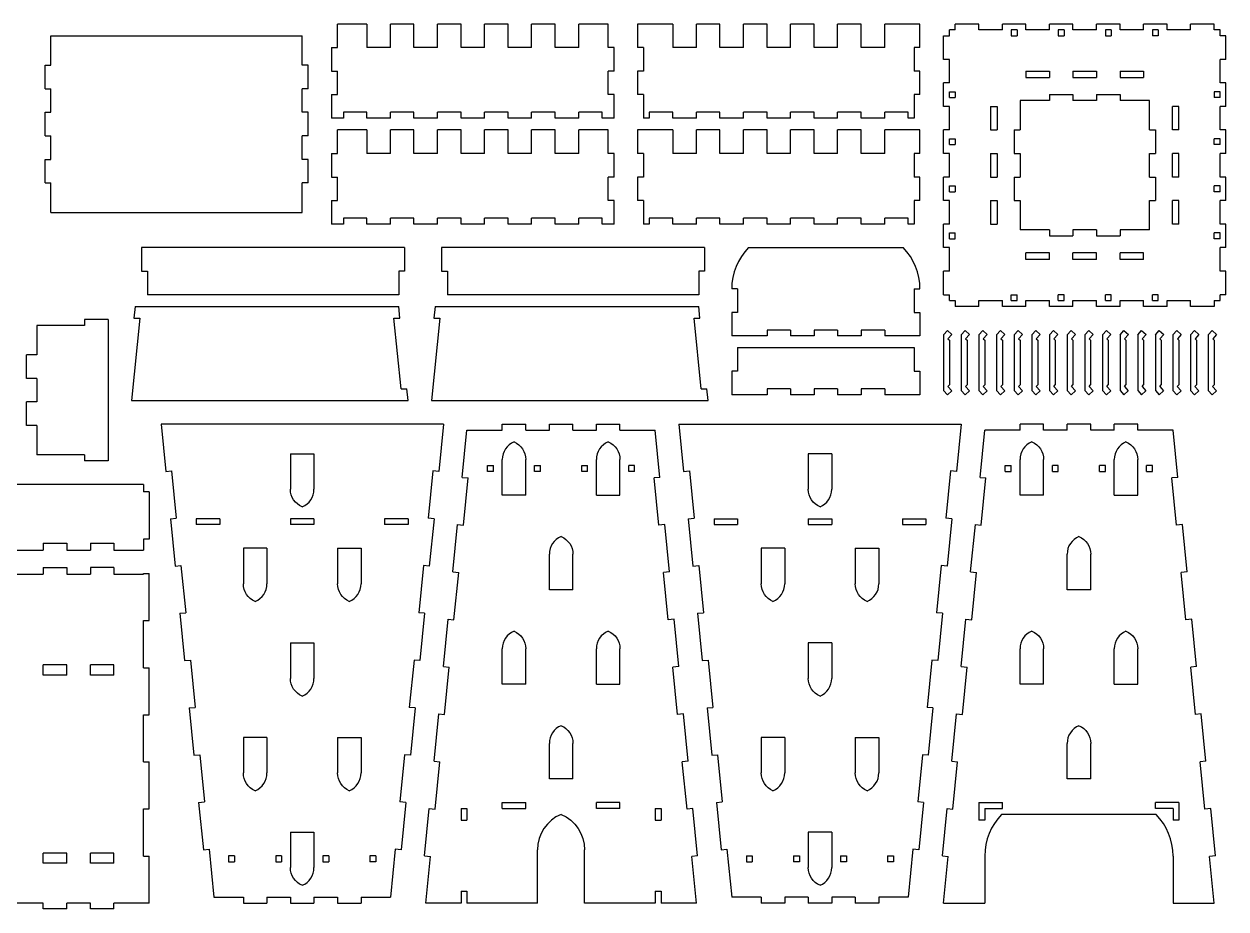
# Model space of a CAD drawing. Header units: inches. Extents: x 0 to 38.7, y 0 to 18.8.
# Drawn here: x 13.16 to 38.7, y 0 to 18.8 of the extents above; entities that cross this region are included whole.
import ezdxf

# ---------------------------------------------------------------- set-up
doc = ezdxf.new("R2010")
doc.units = ezdxf.units.IN
doc.header["$MEASUREMENT"] = 0

msp = doc.modelspace()

# ---------------------------------------------------------------- linework, layer by layer
for p, q in [((20.448, 18.8), (19.823, 18.8)), ((19.823, 18.3), (19.823, 18.8)), ((20.448, 18.8), (20.448, 18.3)), ((20.948, 18.3), (20.948, 18.8)), ((21.448, 18.8), (20.948, 18.8)), ((21.448, 18.3), (21.448, 18.8)), ((21.948, 18.3), (21.948, 18.8)), ((22.448, 18.8), (21.948, 18.8)), ((22.448, 18.3), (22.448, 18.8)), ((22.948, 18.3), (22.948, 18.8)), ((23.448, 18.8), (22.948, 18.8)), ((23.448, 18.3), (23.448, 18.8)), ((23.948, 18.3), (23.948, 18.8)), ((24.448, 18.8), (23.948, 18.8)), ((24.448, 18.3), (24.448, 18.8)), ((24.948, 18.3), (24.948, 18.8)), ((25.573, 18.8), (24.948, 18.8)), ((25.573, 18.3), (25.573, 18.8)), ((26.198, 18.8), (26.198, 18.3)), ((26.948, 18.8), (26.198, 18.8)), ((26.948, 18.8), (26.948, 18.3)), ((27.448, 18.3), (27.448, 18.8)), ((27.948, 18.8), (27.448, 18.8)), ((27.948, 18.3), (27.948, 18.8)), ((28.448, 18.3), (28.448, 18.8)), ((28.948, 18.8), (28.448, 18.8)), ((28.948, 18.3), (28.948, 18.8)), ((29.448, 18.3), (29.448, 18.8)), ((29.948, 18.8), (29.448, 18.8)), ((29.948, 18.3), (29.948, 18.8)), ((30.448, 18.3), (30.448, 18.8)), ((30.948, 18.8), (30.448, 18.8)), ((30.948, 18.3), (30.948, 18.8)), ((32.198, 18.8), (31.448, 18.8)), ((31.448, 18.3), (31.448, 18.8)), ((32.198, 18.3), (32.198, 18.8)), ((32.948, 18.675), (32.823, 18.675)), ((32.823, 18.55), (32.823, 18.675)), ((32.948, 18.675), (32.948, 18.8)), ((32.948, 18.675), (32.948, 18.8)), ((33.448, 18.8), (32.948, 18.8)), ((33.448, 18.675), (33.448, 18.8)), ((33.948, 18.675), (33.448, 18.675)), ((33.948, 18.675), (33.948, 18.8)), ((34.448, 18.8), (33.948, 18.8)), ((34.136, 18.675), (34.136, 18.55)), ((34.261, 18.675), (34.136, 18.675)), ((34.261, 18.675), (34.261, 18.55)), ((34.448, 18.675), (34.448, 18.8)), ((34.948, 18.675), (34.448, 18.675)), ((34.948, 18.675), (34.948, 18.8)), ((35.448, 18.8), (34.948, 18.8)), ((35.136, 18.675), (35.136, 18.55)), ((35.261, 18.675), (35.136, 18.675)), ((35.261, 18.675), (35.261, 18.55)), ((35.448, 18.675), (35.448, 18.8)), ((35.948, 18.675), (35.448, 18.675)), ((35.948, 18.675), (35.948, 18.8)), ((36.448, 18.8), (35.948, 18.8)), ((36.136, 18.675), (36.136, 18.55)), ((36.261, 18.675), (36.136, 18.675)), ((36.261, 18.675), (36.261, 18.55)), ((36.448, 18.675), (36.448, 18.8)), ((36.948, 18.675), (36.448, 18.675)), ((36.948, 18.675), (36.948, 18.8)), ((37.448, 18.8), (36.948, 18.8)), ((37.136, 18.675), (37.136, 18.55)), ((37.261, 18.675), (37.136, 18.675)), ((37.261, 18.675), (37.261, 18.55)), ((37.448, 18.675), (37.448, 18.8)), ((37.948, 18.675), (37.448, 18.675)), ((38.448, 18.8), (37.948, 18.8)), ((37.948, 18.675), (37.948, 18.8)), ((38.448, 18.675), (38.448, 18.8)), ((38.448, 18.675), (38.448, 18.8)), ((38.573, 18.675), (38.448, 18.675)), ((38.573, 18.55), (38.573, 18.675)), ((13.736, 18.55), (19.073, 18.55)), ((13.736, 17.925), (13.736, 18.55)), ((19.073, 17.925), (19.073, 18.55)), ((32.698, 18.55), (32.823, 18.55)), ((32.698, 18.05), (32.698, 18.55)), ((34.136, 18.55), (34.261, 18.55)), ((35.136, 18.55), (35.261, 18.55)), ((36.136, 18.55), (36.261, 18.55)), ((37.261, 18.55), (37.136, 18.55)), ((38.698, 18.55), (38.573, 18.55)), ((38.698, 18.05), (38.698, 18.55)), ((19.698, 18.3), (19.698, 17.8)), ((19.698, 18.3), (19.823, 18.3)), ((20.948, 18.3), (20.448, 18.3)), ((21.948, 18.3), (21.448, 18.3)), ((22.948, 18.3), (22.448, 18.3)), ((23.948, 18.3), (23.448, 18.3)), ((24.948, 18.3), (24.448, 18.3)), ((25.698, 18.3), (25.573, 18.3)), ((25.698, 17.8), (25.698, 18.3)), ((26.323, 18.3), (26.198, 18.3)), ((26.323, 18.3), (26.323, 17.8)), ((27.448, 18.3), (26.948, 18.3)), ((28.448, 18.3), (27.948, 18.3)), ((29.448, 18.3), (28.948, 18.3)), ((30.448, 18.3), (29.948, 18.3)), ((31.448, 18.3), (30.948, 18.3)), ((32.198, 18.3), (32.073, 18.3)), ((32.073, 18.3), (32.073, 17.8)), ((13.611, 17.925), (13.736, 17.925)), ((13.611, 17.425), (13.611, 17.925)), ((19.198, 17.925), (19.073, 17.925)), ((19.198, 17.425), (19.198, 17.925)), ((32.823, 18.05), (32.698, 18.05)), ((32.823, 17.55), (32.823, 18.05)), ((38.698, 18.05), (38.573, 18.05)), ((38.573, 17.55), (38.573, 18.05)), ((19.698, 17.8), (19.823, 17.8)), ((19.823, 17.3), (19.823, 17.8)), ((25.698, 17.8), (25.573, 17.8)), ((25.573, 17.3), (25.573, 17.8)), ((26.323, 17.8), (26.198, 17.8)), ((26.198, 17.8), (26.198, 17.3)), ((32.198, 17.8), (32.073, 17.8)), ((32.198, 17.3), (32.198, 17.8)), ((34.448, 17.8), (34.948, 17.8)), ((34.448, 17.8), (34.448, 17.662)), ((34.448, 17.662), (34.948, 17.662)), ((34.948, 17.8), (34.948, 17.662)), ((35.448, 17.8), (35.448, 17.662)), ((35.448, 17.8), (35.948, 17.8)), ((35.448, 17.662), (35.948, 17.662)), ((35.948, 17.8), (35.948, 17.662)), ((36.448, 17.8), (36.448, 17.662)), ((36.448, 17.8), (36.948, 17.8)), ((36.448, 17.662), (36.948, 17.662)), ((36.948, 17.8), (36.948, 17.662)), ((13.611, 17.425), (13.736, 17.425)), ((13.736, 16.925), (13.736, 17.425)), ((19.198, 17.425), (19.073, 17.425)), ((19.073, 16.925), (19.073, 17.425)), ((32.823, 17.55), (32.698, 17.55)), ((32.698, 17.05), (32.698, 17.55)), ((38.698, 17.55), (38.573, 17.55)), ((38.698, 17.05), (38.698, 17.55)), ((19.698, 17.3), (19.823, 17.3)), ((19.698, 17.3), (19.698, 16.8)), ((25.698, 17.3), (25.573, 17.3)), ((25.698, 16.8), (25.698, 17.3)), ((26.323, 17.3), (26.198, 17.3)), ((26.323, 17.3), (26.323, 16.8)), ((32.198, 17.3), (32.073, 17.3)), ((32.073, 17.3), (32.073, 16.8)), ((32.823, 17.363), (32.948, 17.363)), ((32.823, 17.238), (32.823, 17.363)), ((32.823, 17.238), (32.948, 17.238)), ((32.948, 17.363), (32.948, 17.238)), ((34.323, 17.175), (34.323, 16.55)), ((34.948, 17.175), (34.323, 17.175)), ((34.948, 17.3), (34.948, 17.175)), ((34.948, 17.3), (35.448, 17.3)), ((35.448, 17.3), (35.448, 17.175)), ((35.948, 17.175), (35.448, 17.175)), ((35.948, 17.3), (35.948, 17.175)), ((35.948, 17.3), (36.448, 17.3)), ((36.448, 17.3), (36.448, 17.175)), ((37.073, 17.175), (36.448, 17.175)), ((37.073, 16.55), (37.073, 17.175)), ((38.573, 17.363), (38.448, 17.363)), ((38.448, 17.363), (38.448, 17.238)), ((38.573, 17.238), (38.448, 17.238)), ((38.573, 17.238), (38.573, 17.363)), ((13.611, 16.925), (13.736, 16.925)), ((13.611, 16.425), (13.611, 16.925)), ((19.198, 16.925), (19.073, 16.925)), ((19.198, 16.425), (19.198, 16.925)), ((19.948, 16.925), (19.948, 16.8)), ((20.448, 16.925), (19.948, 16.925)), ((20.448, 16.8), (20.448, 16.925)), ((20.948, 16.8), (20.948, 16.925)), ((21.448, 16.925), (20.948, 16.925)), ((21.448, 16.8), (21.448, 16.925)), ((21.948, 16.8), (21.948, 16.925)), ((22.448, 16.925), (21.948, 16.925)), ((22.448, 16.8), (22.448, 16.925)), ((22.948, 16.8), (22.948, 16.925)), ((23.448, 16.925), (22.948, 16.925)), ((23.448, 16.8), (23.448, 16.925)), ((23.948, 16.8), (23.948, 16.925)), ((24.448, 16.925), (23.948, 16.925)), ((24.448, 16.8), (24.448, 16.925)), ((24.948, 16.8), (24.948, 16.925)), ((25.448, 16.925), (24.948, 16.925)), ((25.448, 16.8), (25.448, 16.925)), ((26.448, 16.925), (26.448, 16.8)), ((26.948, 16.925), (26.448, 16.925)), ((26.948, 16.8), (26.948, 16.925)), ((27.448, 16.8), (27.448, 16.925)), ((27.948, 16.925), (27.448, 16.925)), ((27.948, 16.8), (27.948, 16.925)), ((28.448, 16.8), (28.448, 16.925)), ((28.948, 16.925), (28.448, 16.925)), ((28.948, 16.8), (28.948, 16.925)), ((29.448, 16.8), (29.448, 16.925)), ((29.948, 16.925), (29.448, 16.925)), ((29.948, 16.8), (29.948, 16.925)), ((30.448, 16.8), (30.448, 16.925)), ((30.948, 16.925), (30.448, 16.925)), ((30.948, 16.8), (30.948, 16.925)), ((31.448, 16.8), (31.448, 16.925)), ((31.948, 16.925), (31.448, 16.925)), ((31.948, 16.8), (31.948, 16.925)), ((32.823, 17.05), (32.698, 17.05)), ((32.823, 16.55), (32.823, 17.05)), ((33.698, 17.05), (33.698, 16.55)), ((33.698, 17.05), (33.836, 17.05)), ((33.836, 17.05), (33.836, 16.55)), ((37.698, 17.05), (37.56, 17.05)), ((37.56, 16.55), (37.56, 17.05)), ((37.698, 16.55), (37.698, 17.05)), ((38.698, 17.05), (38.573, 17.05)), ((38.573, 16.55), (38.573, 17.05)), ((19.948, 16.8), (19.698, 16.8)), ((20.948, 16.8), (20.448, 16.8)), ((21.948, 16.8), (21.448, 16.8)), ((22.948, 16.8), (22.448, 16.8)), ((23.948, 16.8), (23.448, 16.8)), ((24.948, 16.8), (24.448, 16.8)), ((25.698, 16.8), (25.448, 16.8)), ((26.448, 16.8), (26.323, 16.8)), ((27.448, 16.8), (26.948, 16.8)), ((28.448, 16.8), (27.948, 16.8)), ((29.448, 16.8), (28.948, 16.8)), ((30.448, 16.8), (29.948, 16.8)), ((31.448, 16.8), (30.948, 16.8)), ((32.073, 16.8), (31.948, 16.8)), ((13.611, 16.425), (13.736, 16.425)), ((13.736, 15.925), (13.736, 16.425)), ((19.198, 16.425), (19.073, 16.425)), ((19.073, 15.925), (19.073, 16.425)), ((19.823, 16.05), (19.823, 16.55)), ((20.448, 16.55), (19.823, 16.55)), ((20.448, 16.55), (20.448, 16.05)), ((20.948, 16.05), (20.948, 16.55)), ((21.448, 16.55), (20.948, 16.55)), ((21.448, 16.05), (21.448, 16.55)), ((21.948, 16.05), (21.948, 16.55)), ((22.448, 16.55), (21.948, 16.55)), ((22.448, 16.05), (22.448, 16.55)), ((22.948, 16.05), (22.948, 16.55)), ((23.448, 16.55), (22.948, 16.55)), ((23.448, 16.05), (23.448, 16.55)), ((23.948, 16.05), (23.948, 16.55)), ((24.448, 16.55), (23.948, 16.55)), ((24.448, 16.05), (24.448, 16.55)), ((24.948, 16.05), (24.948, 16.55)), ((25.573, 16.55), (24.948, 16.55)), ((25.573, 16.05), (25.573, 16.55)), ((26.948, 16.55), (26.198, 16.55)), ((26.198, 16.55), (26.198, 16.05)), ((26.948, 16.55), (26.948, 16.05)), ((27.448, 16.05), (27.448, 16.55)), ((27.948, 16.55), (27.448, 16.55)), ((27.948, 16.05), (27.948, 16.55)), ((28.448, 16.05), (28.448, 16.55)), ((28.948, 16.55), (28.448, 16.55)), ((28.948, 16.05), (28.948, 16.55)), ((29.448, 16.05), (29.448, 16.55)), ((29.948, 16.55), (29.448, 16.55)), ((29.948, 16.05), (29.948, 16.55)), ((30.448, 16.05), (30.448, 16.55)), ((30.948, 16.55), (30.448, 16.55)), ((30.948, 16.05), (30.948, 16.55)), ((32.198, 16.55), (31.448, 16.55)), ((31.448, 16.05), (31.448, 16.55)), ((32.198, 16.05), (32.198, 16.55)), ((32.823, 16.55), (32.698, 16.55)), ((32.698, 16.05), (32.698, 16.55)), ((32.823, 16.363), (32.948, 16.363)), ((32.823, 16.238), (32.823, 16.363)), ((32.948, 16.363), (32.948, 16.238)), ((33.698, 16.55), (33.836, 16.55)), ((34.198, 16.55), (34.323, 16.55)), ((34.198, 16.55), (34.198, 16.05)), ((37.073, 16.55), (37.198, 16.55)), ((37.198, 16.55), (37.198, 16.05)), ((37.698, 16.55), (37.56, 16.55)), ((38.573, 16.363), (38.448, 16.363)), ((38.448, 16.238), (38.448, 16.363)), ((38.698, 16.55), (38.573, 16.55)), ((38.573, 16.238), (38.573, 16.363)), ((38.698, 16.05), (38.698, 16.55)), ((32.823, 16.238), (32.948, 16.238)), ((38.573, 16.238), (38.448, 16.238)), ((13.611, 15.925), (13.736, 15.925)), ((13.611, 15.425), (13.611, 15.925)), ((19.198, 15.925), (19.073, 15.925)), ((19.198, 15.425), (19.198, 15.925)), ((19.698, 16.05), (19.823, 16.05)), ((19.698, 16.05), (19.698, 15.55)), ((20.948, 16.05), (20.448, 16.05)), ((21.948, 16.05), (21.448, 16.05)), ((22.948, 16.05), (22.448, 16.05)), ((23.948, 16.05), (23.448, 16.05)), ((24.948, 16.05), (24.448, 16.05)), ((25.698, 16.05), (25.573, 16.05)), ((25.698, 15.55), (25.698, 16.05)), ((26.323, 16.05), (26.198, 16.05)), ((26.323, 16.05), (26.323, 15.55)), ((27.448, 16.05), (26.948, 16.05)), ((28.448, 16.05), (27.948, 16.05)), ((29.448, 16.05), (28.948, 16.05)), ((30.448, 16.05), (29.948, 16.05)), ((31.448, 16.05), (30.948, 16.05)), ((32.198, 16.05), (32.073, 16.05)), ((32.073, 16.05), (32.073, 15.55)), ((32.823, 16.05), (32.698, 16.05)), ((32.823, 15.55), (32.823, 16.05)), ((33.698, 16.05), (33.836, 16.05)), ((33.698, 16.05), (33.698, 15.55)), ((33.836, 16.05), (33.836, 15.55)), ((34.198, 16.05), (34.323, 16.05)), ((34.323, 16.05), (34.323, 15.55)), ((37.073, 16.05), (37.198, 16.05)), ((37.073, 15.55), (37.073, 16.05)), ((37.698, 16.05), (37.56, 16.05)), ((37.56, 15.55), (37.56, 16.05)), ((37.698, 15.55), (37.698, 16.05)), ((38.698, 16.05), (38.573, 16.05)), ((38.573, 15.55), (38.573, 16.05)), ((13.611, 15.425), (13.736, 15.425)), ((13.736, 14.8), (13.736, 15.425)), ((19.198, 15.425), (19.073, 15.425)), ((19.073, 14.8), (19.073, 15.425)), ((19.698, 15.55), (19.823, 15.55)), ((19.823, 15.05), (19.823, 15.55)), ((25.698, 15.55), (25.573, 15.55)), ((25.573, 15.05), (25.573, 15.55)), ((26.323, 15.55), (26.198, 15.55)), ((26.198, 15.55), (26.198, 15.05)), ((32.198, 15.55), (32.073, 15.55)), ((32.198, 15.05), (32.198, 15.55)), ((32.823, 15.55), (32.698, 15.55)), ((32.698, 15.05), (32.698, 15.55)), ((32.823, 15.363), (32.948, 15.363)), ((32.823, 15.238), (32.823, 15.363)), ((32.948, 15.363), (32.948, 15.238)), ((33.698, 15.55), (33.836, 15.55)), ((34.198, 15.55), (34.323, 15.55)), ((34.198, 15.55), (34.198, 15.05)), ((37.073, 15.55), (37.198, 15.55)), ((37.198, 15.55), (37.198, 15.05)), ((37.698, 15.55), (37.56, 15.55)), ((38.573, 15.363), (38.448, 15.363)), ((38.448, 15.238), (38.448, 15.363)), ((38.698, 15.55), (38.573, 15.55)), ((38.573, 15.238), (38.573, 15.363)), ((38.698, 15.05), (38.698, 15.55)), ((32.823, 15.238), (32.948, 15.238)), ((38.573, 15.238), (38.448, 15.238)), ((19.698, 15.05), (19.823, 15.05)), ((19.698, 15.05), (19.698, 14.55)), ((25.698, 15.05), (25.573, 15.05)), ((25.698, 14.55), (25.698, 15.05)), ((26.323, 15.05), (26.198, 15.05)), ((26.323, 15.05), (26.323, 14.55)), ((32.198, 15.05), (32.073, 15.05)), ((32.073, 15.05), (32.073, 14.55)), ((32.823, 15.05), (32.698, 15.05)), ((32.823, 14.55), (32.823, 15.05)), ((33.698, 15.05), (33.836, 15.05)), ((33.698, 15.05), (33.698, 14.55)), ((33.836, 15.05), (33.836, 14.55)), ((34.198, 15.05), (34.323, 15.05)), ((34.323, 15.05), (34.323, 14.425)), ((37.073, 15.05), (37.198, 15.05)), ((37.073, 14.425), (37.073, 15.05)), ((37.698, 15.05), (37.56, 15.05)), ((37.56, 14.55), (37.56, 15.05)), ((37.698, 14.55), (37.698, 15.05)), ((38.698, 15.05), (38.573, 15.05)), ((38.573, 14.55), (38.573, 15.05)), ((13.736, 14.8), (19.073, 14.8)), ((19.948, 14.675), (19.948, 14.55)), ((20.448, 14.675), (19.948, 14.675)), ((20.448, 14.55), (20.448, 14.675)), ((20.948, 14.55), (20.948, 14.675)), ((21.448, 14.675), (20.948, 14.675)), ((21.448, 14.55), (21.448, 14.675)), ((21.948, 14.55), (21.948, 14.675)), ((22.448, 14.675), (21.948, 14.675)), ((22.448, 14.55), (22.448, 14.675)), ((22.948, 14.55), (22.948, 14.675)), ((23.448, 14.675), (22.948, 14.675)), ((23.448, 14.55), (23.448, 14.675)), ((23.948, 14.55), (23.948, 14.675)), ((24.448, 14.675), (23.948, 14.675)), ((24.448, 14.55), (24.448, 14.675)), ((24.948, 14.55), (24.948, 14.675)), ((25.448, 14.675), (24.948, 14.675)), ((25.448, 14.55), (25.448, 14.675)), ((26.448, 14.675), (26.448, 14.55)), ((26.948, 14.675), (26.448, 14.675)), ((26.948, 14.55), (26.948, 14.675)), ((27.448, 14.55), (27.448, 14.675)), ((27.948, 14.675), (27.448, 14.675)), ((27.948, 14.55), (27.948, 14.675)), ((28.448, 14.55), (28.448, 14.675)), ((28.948, 14.675), (28.448, 14.675)), ((28.948, 14.55), (28.948, 14.675)), ((29.448, 14.55), (29.448, 14.675)), ((29.948, 14.675), (29.448, 14.675)), ((29.948, 14.55), (29.948, 14.675)), ((30.448, 14.55), (30.448, 14.675)), ((30.948, 14.675), (30.448, 14.675)), ((30.948, 14.55), (30.948, 14.675)), ((31.448, 14.55), (31.448, 14.675)), ((31.948, 14.675), (31.448, 14.675)), ((31.948, 14.55), (31.948, 14.675)), ((19.948, 14.55), (19.698, 14.55)), ((20.948, 14.55), (20.448, 14.55)), ((21.948, 14.55), (21.448, 14.55)), ((22.948, 14.55), (22.448, 14.55)), ((23.948, 14.55), (23.448, 14.55)), ((24.948, 14.55), (24.448, 14.55)), ((25.698, 14.55), (25.448, 14.55)), ((26.448, 14.55), (26.323, 14.55)), ((27.448, 14.55), (26.948, 14.55)), ((28.448, 14.55), (27.948, 14.55)), ((29.448, 14.55), (28.948, 14.55)), ((30.448, 14.55), (29.948, 14.55)), ((31.448, 14.55), (30.948, 14.55)), ((32.073, 14.55), (31.948, 14.55)), ((32.823, 14.55), (32.698, 14.55)), ((32.698, 14.05), (32.698, 14.55)), ((32.823, 14.363), (32.948, 14.363)), ((32.823, 14.238), (32.823, 14.363)), ((32.948, 14.238), (32.948, 14.363)), ((33.698, 14.55), (33.836, 14.55)), ((34.948, 14.425), (34.323, 14.425)), ((34.948, 14.425), (34.948, 14.3)), ((34.948, 14.3), (35.448, 14.3)), ((35.448, 14.425), (35.448, 14.3)), ((35.948, 14.425), (35.448, 14.425)), ((35.948, 14.425), (35.948, 14.3)), ((35.948, 14.3), (36.448, 14.3)), ((36.448, 14.425), (36.448, 14.3)), ((37.073, 14.425), (36.448, 14.425)), ((37.698, 14.55), (37.56, 14.55)), ((38.573, 14.363), (38.448, 14.363)), ((38.448, 14.238), (38.448, 14.363)), ((38.698, 14.55), (38.573, 14.55)), ((38.573, 14.238), (38.573, 14.363)), ((38.698, 14.05), (38.698, 14.55)), ((15.662, 14.05), (15.662, 13.55)), ((21.249, 14.05), (15.662, 14.05)), ((21.249, 14.05), (21.249, 13.55)), ((22.036, 14.05), (22.036, 13.55)), ((27.623, 14.05), (22.036, 14.05)), ((27.623, 14.05), (27.623, 13.55)), ((28.555, 14.05), (31.841, 14.05)), ((32.823, 14.05), (32.698, 14.05)), ((32.823, 14.238), (32.948, 14.238)), ((32.823, 13.55), (32.823, 14.05)), ((38.573, 14.238), (38.448, 14.238)), ((38.698, 14.05), (38.573, 14.05)), ((38.573, 13.55), (38.573, 14.05)), ((34.448, 13.8), (34.448, 13.939)), ((34.948, 13.939), (34.448, 13.939)), ((34.948, 13.8), (34.448, 13.8)), ((34.948, 13.8), (34.948, 13.939)), ((35.448, 13.8), (35.448, 13.939)), ((35.948, 13.939), (35.448, 13.939)), ((35.948, 13.8), (35.448, 13.8)), ((35.948, 13.8), (35.948, 13.939)), ((36.448, 13.8), (36.448, 13.939)), ((36.948, 13.939), (36.448, 13.939)), ((36.948, 13.8), (36.448, 13.8)), ((36.948, 13.8), (36.948, 13.939)), ((15.662, 13.55), (15.787, 13.55)), ((15.787, 13.55), (15.787, 13.05)), ((21.249, 13.55), (21.124, 13.55)), ((21.124, 13.55), (21.124, 13.05)), ((22.036, 13.55), (22.161, 13.55)), ((22.161, 13.55), (22.161, 13.05)), ((27.623, 13.55), (27.498, 13.55)), ((27.498, 13.55), (27.498, 13.05)), ((32.698, 13.05), (32.698, 13.55)), ((32.823, 13.55), (32.698, 13.55)), ((38.698, 13.55), (38.573, 13.55)), ((38.698, 13.05), (38.698, 13.55)), ((21.124, 13.05), (15.787, 13.05)), ((27.498, 13.05), (22.161, 13.05)), ((28.323, 13.175), (28.198, 13.175)), ((28.323, 13.175), (28.323, 12.675)), ((32.073, 13.175), (32.198, 13.175)), ((32.073, 13.175), (32.073, 12.675)), ((32.698, 13.05), (32.823, 13.05)), ((32.823, 12.925), (32.823, 13.05)), ((34.136, 12.925), (34.136, 13.05)), ((34.136, 13.05), (34.261, 13.05)), ((34.261, 12.925), (34.261, 13.05)), ((35.136, 12.925), (35.136, 13.05)), ((35.261, 13.05), (35.136, 13.05)), ((35.261, 12.925), (35.261, 13.05)), ((36.136, 12.925), (36.136, 13.05)), ((36.261, 13.05), (36.136, 13.05)), ((36.261, 12.925), (36.261, 13.05)), ((37.136, 12.925), (37.136, 13.05)), ((37.261, 13.05), (37.136, 13.05)), ((37.261, 12.925), (37.261, 13.05)), ((38.573, 12.925), (38.573, 13.05)), ((38.698, 13.05), (38.573, 13.05)), ((15.524, 12.8), (15.499, 12.549)), ((15.524, 12.8), (21.124, 12.8)), ((21.149, 12.549), (21.124, 12.8)), ((21.898, 12.8), (21.873, 12.549)), ((21.898, 12.8), (27.498, 12.8)), ((27.523, 12.549), (27.498, 12.8)), ((32.823, 12.925), (32.948, 12.925)), ((32.948, 12.925), (32.948, 12.8)), ((32.948, 12.925), (32.948, 12.8)), ((33.448, 12.8), (32.948, 12.8)), ((33.448, 12.8), (33.448, 12.925)), ((33.448, 12.925), (33.948, 12.925)), ((33.948, 12.8), (33.948, 12.925)), ((34.448, 12.8), (33.948, 12.8)), ((34.136, 12.925), (34.261, 12.925)), ((34.448, 12.8), (34.448, 12.925)), ((34.448, 12.925), (34.948, 12.925)), ((34.948, 12.8), (34.948, 12.925)), ((35.448, 12.8), (34.948, 12.8)), ((35.136, 12.925), (35.261, 12.925)), ((35.448, 12.8), (35.448, 12.925)), ((35.448, 12.925), (35.948, 12.925)), ((35.948, 12.8), (35.948, 12.925)), ((36.448, 12.8), (35.948, 12.8)), ((36.136, 12.925), (36.261, 12.925)), ((36.448, 12.8), (36.448, 12.925)), ((36.448, 12.925), (36.948, 12.925)), ((36.948, 12.8), (36.948, 12.925)), ((37.448, 12.8), (36.948, 12.8)), ((37.136, 12.925), (37.261, 12.925)), ((37.448, 12.8), (37.448, 12.925)), ((37.448, 12.925), (37.948, 12.925)), ((37.948, 12.8), (37.948, 12.925)), ((38.448, 12.8), (37.948, 12.8)), ((38.448, 12.925), (38.448, 12.8)), ((38.448, 12.925), (38.448, 12.8)), ((38.448, 12.925), (38.573, 12.925)), ((14.949, 12.521), (14.449, 12.521)), ((14.449, 12.521), (14.449, 12.396)), ((14.949, 12.521), (14.949, 9.521)), ((15.624, 12.549), (15.449, 10.8)), ((15.499, 12.549), (15.624, 12.549)), ((21.173, 11.052), (21.023, 12.549)), ((21.023, 12.549), (21.149, 12.549)), ((21.999, 12.549), (21.824, 10.8)), ((21.873, 12.549), (21.999, 12.549)), ((27.547, 11.052), (27.398, 12.549)), ((27.398, 12.549), (27.523, 12.549)), ((28.198, 12.675), (28.198, 12.175)), ((28.323, 12.675), (28.198, 12.675)), ((32.073, 12.675), (32.198, 12.675)), ((32.198, 12.675), (32.198, 12.175)), ((14.449, 12.396), (13.434, 12.396)), ((13.434, 12.396), (13.434, 11.771)), ((28.948, 12.3), (28.948, 12.175)), ((29.448, 12.3), (28.948, 12.3)), ((29.448, 12.3), (29.448, 12.175)), ((29.948, 12.3), (29.948, 12.175)), ((30.448, 12.3), (29.948, 12.3)), ((30.448, 12.3), (30.448, 12.175)), ((30.948, 12.3), (30.948, 12.175)), ((31.448, 12.3), (30.948, 12.3)), ((31.448, 12.3), (31.448, 12.175)), ((32.698, 12.195), (32.782, 12.288)), ((32.782, 12.288), (32.875, 12.204)), ((33.073, 12.195), (33.157, 12.288)), ((33.157, 12.288), (33.25, 12.204)), ((33.448, 12.195), (33.532, 12.288)), ((33.532, 12.288), (33.625, 12.204)), ((33.823, 12.195), (33.907, 12.288)), ((33.907, 12.288), (34, 12.204)), ((34.198, 12.195), (34.282, 12.288)), ((34.282, 12.288), (34.375, 12.204)), ((34.573, 12.195), (34.657, 12.288)), ((34.657, 12.288), (34.75, 12.204)), ((34.948, 12.195), (35.032, 12.288)), ((35.032, 12.288), (35.125, 12.204)), ((35.323, 12.195), (35.407, 12.288)), ((35.407, 12.288), (35.5, 12.204)), ((35.698, 12.195), (35.782, 12.288)), ((35.782, 12.288), (35.875, 12.204)), ((36.073, 12.195), (36.157, 12.288)), ((36.157, 12.288), (36.25, 12.204)), ((36.448, 12.195), (36.532, 12.288)), ((36.532, 12.288), (36.625, 12.204)), ((36.823, 12.195), (36.907, 12.288)), ((36.907, 12.288), (37, 12.204)), ((37.198, 12.195), (37.282, 12.288)), ((37.282, 12.288), (37.375, 12.204)), ((37.573, 12.195), (37.657, 12.288)), ((37.657, 12.288), (37.75, 12.204)), ((37.948, 12.195), (38.032, 12.288)), ((38.032, 12.288), (38.125, 12.204)), ((38.323, 12.195), (38.407, 12.288)), ((38.407, 12.288), (38.5, 12.204)), ((28.948, 12.175), (28.198, 12.175)), ((29.948, 12.175), (29.448, 12.175)), ((30.948, 12.175), (30.448, 12.175)), ((32.198, 12.175), (31.448, 12.175)), ((32.698, 12.195), (32.698, 11.018)), ((32.875, 12.204), (32.791, 12.112)), ((32.791, 12.112), (32.823, 12.083)), ((32.823, 12.083), (32.823, 11.132)), ((33.073, 12.195), (33.073, 11.018)), ((33.25, 12.204), (33.166, 12.112)), ((33.166, 12.112), (33.198, 12.083)), ((33.198, 12.083), (33.198, 11.132)), ((33.448, 12.195), (33.448, 11.018)), ((33.625, 12.204), (33.541, 12.112)), ((33.541, 12.112), (33.573, 12.083)), ((33.573, 12.083), (33.573, 11.132)), ((33.823, 12.195), (33.823, 11.018)), ((34, 12.204), (33.916, 12.112)), ((33.916, 12.112), (33.948, 12.083)), ((33.948, 12.083), (33.948, 11.132)), ((34.198, 12.195), (34.198, 11.018)), ((34.375, 12.204), (34.291, 12.112)), ((34.291, 12.112), (34.323, 12.083)), ((34.323, 12.083), (34.323, 11.132)), ((34.573, 12.195), (34.573, 11.018)), ((34.75, 12.204), (34.666, 12.112)), ((34.666, 12.112), (34.698, 12.083)), ((34.698, 12.083), (34.698, 11.132)), ((34.948, 12.195), (34.948, 11.018)), ((35.125, 12.204), (35.041, 12.112)), ((35.041, 12.112), (35.073, 12.083)), ((35.073, 12.083), (35.073, 11.132)), ((35.323, 12.195), (35.323, 11.018)), ((35.5, 12.204), (35.416, 12.112)), ((35.416, 12.112), (35.448, 12.083)), ((35.448, 12.083), (35.448, 11.132)), ((35.698, 12.195), (35.698, 11.018)), ((35.875, 12.204), (35.791, 12.112)), ((35.791, 12.112), (35.823, 12.083)), ((35.823, 12.083), (35.823, 11.132)), ((36.073, 12.195), (36.073, 11.018)), ((36.25, 12.204), (36.166, 12.112)), ((36.166, 12.112), (36.198, 12.083)), ((36.198, 12.083), (36.198, 11.132)), ((36.448, 12.195), (36.448, 11.018)), ((36.625, 12.204), (36.541, 12.112)), ((36.541, 12.112), (36.573, 12.083)), ((36.573, 12.083), (36.573, 11.132)), ((36.823, 12.195), (36.823, 11.018)), ((37, 12.204), (36.916, 12.112)), ((36.916, 12.112), (36.948, 12.083)), ((36.948, 12.083), (36.948, 11.132)), ((37.198, 12.195), (37.198, 11.018)), ((37.375, 12.204), (37.291, 12.112)), ((37.291, 12.112), (37.323, 12.083)), ((37.323, 12.083), (37.323, 11.132)), ((37.573, 12.195), (37.573, 11.018)), ((37.75, 12.204), (37.666, 12.112)), ((37.666, 12.112), (37.698, 12.083)), ((37.698, 12.083), (37.698, 11.132)), ((37.948, 12.195), (37.948, 11.018)), ((38.125, 12.204), (38.041, 12.112)), ((38.041, 12.112), (38.073, 12.083)), ((38.073, 12.083), (38.073, 11.132)), ((38.323, 12.195), (38.323, 11.018)), ((38.5, 12.204), (38.416, 12.112)), ((38.416, 12.112), (38.448, 12.083)), ((38.448, 12.083), (38.448, 11.132)), ((13.434, 11.771), (13.217, 11.771)), ((13.217, 11.271), (13.217, 11.771)), ((28.323, 11.925), (32.073, 11.925)), ((28.323, 11.925), (28.323, 11.425)), ((32.073, 11.925), (32.073, 11.425)), ((13.434, 11.271), (13.217, 11.271)), ((13.434, 11.271), (13.434, 10.771)), ((28.323, 11.425), (28.198, 11.425)), ((28.198, 11.425), (28.198, 10.925)), ((32.073, 11.425), (32.198, 11.425)), ((32.198, 11.425), (32.198, 10.925)), ((21.173, 11.052), (21.299, 11.052)), ((21.324, 10.8), (21.299, 11.052)), ((27.547, 11.052), (27.673, 11.052)), ((27.698, 10.8), (27.673, 11.052)), ((28.948, 11.05), (28.948, 10.925)), ((29.448, 11.05), (28.948, 11.05)), ((29.448, 11.05), (29.448, 10.925)), ((29.948, 11.05), (29.948, 10.925)), ((30.448, 11.05), (29.948, 11.05)), ((30.448, 11.05), (30.448, 10.925)), ((30.948, 11.05), (30.948, 10.925)), ((31.448, 11.05), (30.948, 11.05)), ((31.448, 11.05), (31.448, 10.925)), ((32.698, 11.018), (32.782, 10.925)), ((32.782, 10.925), (32.874, 11.009)), ((32.79, 11.102), (32.823, 11.132)), ((32.79, 11.102), (32.874, 11.009)), ((33.073, 11.018), (33.157, 10.925)), ((33.157, 10.925), (33.249, 11.009)), ((33.165, 11.102), (33.198, 11.132)), ((33.165, 11.102), (33.249, 11.009)), ((33.448, 11.018), (33.532, 10.925)), ((33.532, 10.925), (33.624, 11.009)), ((33.54, 11.102), (33.573, 11.132)), ((33.54, 11.102), (33.624, 11.009)), ((33.823, 11.018), (33.907, 10.925)), ((33.907, 10.925), (33.999, 11.009)), ((33.915, 11.102), (33.948, 11.132)), ((33.915, 11.102), (33.999, 11.009)), ((34.198, 11.018), (34.282, 10.925)), ((34.282, 10.925), (34.374, 11.009)), ((34.29, 11.102), (34.323, 11.132)), ((34.29, 11.102), (34.374, 11.009)), ((34.573, 11.018), (34.657, 10.925)), ((34.657, 10.925), (34.749, 11.009)), ((34.665, 11.102), (34.698, 11.132)), ((34.665, 11.102), (34.749, 11.009)), ((34.948, 11.018), (35.032, 10.925)), ((35.032, 10.925), (35.124, 11.009)), ((35.04, 11.102), (35.073, 11.132)), ((35.04, 11.102), (35.124, 11.009)), ((35.323, 11.018), (35.407, 10.925)), ((35.407, 10.925), (35.499, 11.009)), ((35.415, 11.102), (35.448, 11.132)), ((35.415, 11.102), (35.499, 11.009)), ((35.698, 11.018), (35.782, 10.925)), ((35.782, 10.925), (35.874, 11.009)), ((35.79, 11.102), (35.823, 11.132)), ((35.79, 11.102), (35.874, 11.009)), ((36.073, 11.018), (36.157, 10.925)), ((36.157, 10.925), (36.249, 11.009)), ((36.165, 11.102), (36.198, 11.132)), ((36.165, 11.102), (36.249, 11.009)), ((36.448, 11.018), (36.532, 10.925)), ((36.532, 10.925), (36.624, 11.009)), ((36.54, 11.102), (36.573, 11.132)), ((36.54, 11.102), (36.624, 11.009)), ((36.823, 11.018), (36.907, 10.925)), ((36.907, 10.925), (36.999, 11.009)), ((36.915, 11.102), (36.948, 11.132)), ((36.915, 11.102), (36.999, 11.009)), ((37.198, 11.018), (37.282, 10.925)), ((37.282, 10.925), (37.374, 11.009)), ((37.29, 11.102), (37.323, 11.132)), ((37.29, 11.102), (37.374, 11.009)), ((37.573, 11.018), (37.657, 10.925)), ((37.657, 10.925), (37.749, 11.009)), ((37.665, 11.102), (37.698, 11.132)), ((37.665, 11.102), (37.749, 11.009)), ((37.948, 11.018), (38.032, 10.925)), ((38.032, 10.925), (38.124, 11.009)), ((38.04, 11.102), (38.073, 11.132)), ((38.04, 11.102), (38.124, 11.009)), ((38.323, 11.018), (38.407, 10.925)), ((38.407, 10.925), (38.499, 11.009)), ((38.415, 11.102), (38.448, 11.132)), ((38.415, 11.102), (38.499, 11.009)), ((13.434, 10.771), (13.217, 10.771)), ((13.217, 10.271), (13.217, 10.771)), ((15.449, 10.8), (21.324, 10.8)), ((21.824, 10.8), (27.698, 10.8)), ((28.948, 10.925), (28.198, 10.925)), ((29.948, 10.925), (29.448, 10.925)), ((30.948, 10.925), (30.448, 10.925)), ((32.198, 10.925), (31.448, 10.925)), ((13.434, 10.271), (13.217, 10.271)), ((13.434, 10.271), (13.434, 9.646)), ((22.074, 10.3), (16.074, 10.3)), ((16.074, 10.3), (16.174, 9.296)), ((22.074, 10.3), (21.974, 9.296)), ((23.324, 10.3), (23.824, 10.3)), ((23.324, 10.175), (23.324, 10.3)), ((23.824, 10.175), (23.824, 10.3)), ((24.324, 10.175), (24.324, 10.3)), ((24.324, 10.3), (24.824, 10.3)), ((24.824, 10.175), (24.824, 10.3)), ((25.324, 10.175), (25.324, 10.3)), ((25.324, 10.3), (25.824, 10.3)), ((25.824, 10.175), (25.824, 10.3)), ((27.074, 10.3), (33.074, 10.3)), ((27.074, 10.3), (27.174, 9.296)), ((33.074, 10.3), (32.974, 9.296)), ((34.324, 10.175), (34.324, 10.3)), ((34.824, 10.3), (34.324, 10.3)), ((34.824, 10.175), (34.824, 10.3)), ((35.324, 10.175), (35.324, 10.3)), ((35.824, 10.3), (35.324, 10.3)), ((35.824, 10.175), (35.824, 10.3)), ((36.824, 10.3), (36.324, 10.3)), ((36.324, 10.175), (36.324, 10.3)), ((36.824, 10.175), (36.824, 10.3)), ((22.474, 9.17), (22.574, 10.175)), ((22.574, 10.175), (23.324, 10.175)), ((23.824, 10.175), (24.324, 10.175)), ((24.824, 10.175), (25.324, 10.175)), ((25.824, 10.175), (26.574, 10.175)), ((26.674, 9.17), (26.574, 10.175)), ((33.474, 9.17), (33.574, 10.175)), ((34.324, 10.175), (33.574, 10.175)), ((35.324, 10.175), (34.824, 10.175)), ((36.324, 10.175), (35.824, 10.175)), ((37.574, 10.175), (36.824, 10.175)), ((37.674, 9.17), (37.574, 10.175)), ((14.449, 9.646), (13.434, 9.646)), ((14.449, 9.646), (14.449, 9.521)), ((14.949, 9.521), (14.449, 9.521)), ((18.824, 9.672), (19.324, 9.672)), ((18.824, 9.672), (18.824, 8.919)), ((18.824, 9.672), (19.324, 9.672)), ((18.824, 9.672), (18.824, 8.919)), ((19.324, 9.672), (19.324, 8.919)), ((19.324, 9.672), (19.324, 8.919)), ((23.324, 8.793), (23.324, 9.547)), ((23.824, 8.793), (23.824, 9.547)), ((25.324, 8.793), (25.324, 9.547)), ((25.824, 8.793), (25.824, 9.547)), ((30.324, 9.672), (29.824, 9.672)), ((29.824, 9.672), (29.824, 8.919)), ((30.324, 9.672), (29.824, 9.672)), ((29.824, 9.672), (29.824, 8.919)), ((30.324, 9.672), (30.324, 8.919)), ((30.324, 9.672), (30.324, 8.919)), ((34.324, 8.793), (34.324, 9.547)), ((34.824, 8.793), (34.824, 9.547)), ((36.324, 8.793), (36.324, 9.547)), ((36.824, 8.793), (36.824, 9.547)), ((16.174, 9.296), (16.298, 9.308)), ((16.298, 9.308), (16.398, 8.303)), ((21.849, 9.308), (21.749, 8.303)), ((21.974, 9.296), (21.849, 9.308)), ((23.011, 9.296), (23.011, 9.421)), ((23.011, 9.421), (23.136, 9.421)), ((23.136, 9.296), (23.011, 9.296)), ((23.136, 9.296), (23.136, 9.421)), ((24.011, 9.296), (24.011, 9.421)), ((24.011, 9.421), (24.136, 9.421)), ((24.136, 9.296), (24.011, 9.296)), ((24.136, 9.296), (24.136, 9.421)), ((25.011, 9.296), (25.011, 9.421)), ((25.011, 9.421), (25.136, 9.421)), ((25.136, 9.296), (25.011, 9.296)), ((25.136, 9.296), (25.136, 9.421)), ((26.011, 9.296), (26.011, 9.421)), ((26.136, 9.421), (26.011, 9.421)), ((26.136, 9.296), (26.011, 9.296)), ((26.136, 9.296), (26.136, 9.421)), ((27.174, 9.296), (27.298, 9.308)), ((27.298, 9.308), (27.398, 8.303)), ((32.849, 9.308), (32.749, 8.303)), ((32.974, 9.296), (32.849, 9.308)), ((34.011, 9.296), (34.011, 9.421)), ((34.011, 9.421), (34.136, 9.421)), ((34.011, 9.296), (34.136, 9.296)), ((34.136, 9.296), (34.136, 9.421)), ((35.011, 9.296), (35.011, 9.421)), ((35.136, 9.421), (35.011, 9.421)), ((35.011, 9.296), (35.136, 9.296)), ((35.136, 9.296), (35.136, 9.421)), ((36.011, 9.296), (36.011, 9.421)), ((36.136, 9.421), (36.011, 9.421)), ((36.011, 9.296), (36.136, 9.296)), ((36.136, 9.296), (36.136, 9.421)), ((37.011, 9.296), (37.011, 9.421)), ((37.136, 9.421), (37.011, 9.421)), ((37.011, 9.296), (37.136, 9.296)), ((37.136, 9.296), (37.136, 9.421)), ((15.699, 9.021), (12.949, 9.021)), ((15.699, 9.021), (15.699, 8.859)), ((22.474, 9.17), (22.598, 9.158)), ((22.498, 8.153), (22.598, 9.158)), ((26.674, 9.17), (26.549, 9.158)), ((26.649, 8.153), (26.549, 9.158)), ((33.474, 9.17), (33.598, 9.158)), ((33.498, 8.153), (33.598, 9.158)), ((37.674, 9.17), (37.549, 9.158)), ((37.649, 8.153), (37.549, 9.158)), ((15.824, 8.859), (15.699, 8.859)), ((15.824, 8.859), (15.824, 7.859)), ((23.824, 8.793), (23.324, 8.793)), ((25.324, 8.793), (25.824, 8.793)), ((34.824, 8.793), (34.324, 8.793)), ((36.324, 8.793), (36.824, 8.793)), ((16.274, 8.291), (16.398, 8.303)), ((16.274, 8.291), (16.374, 7.286)), ((17.324, 8.291), (16.824, 8.291)), ((16.824, 8.291), (16.824, 8.165)), ((17.324, 8.291), (17.324, 8.165)), ((19.324, 8.291), (18.824, 8.291)), ((18.824, 8.291), (18.824, 8.165)), ((19.324, 8.291), (19.324, 8.165)), ((21.324, 8.291), (20.824, 8.291)), ((20.824, 8.291), (20.824, 8.165)), ((21.324, 8.291), (21.324, 8.165)), ((21.874, 8.291), (21.749, 8.303)), ((21.874, 8.291), (21.774, 7.286)), ((27.274, 8.291), (27.398, 8.303)), ((27.274, 8.291), (27.374, 7.286)), ((27.824, 8.291), (28.324, 8.291)), ((27.824, 8.291), (27.824, 8.165)), ((28.324, 8.291), (28.324, 8.165)), ((29.824, 8.291), (30.324, 8.291)), ((29.824, 8.291), (29.824, 8.165)), ((30.324, 8.291), (30.324, 8.165)), ((31.824, 8.291), (32.324, 8.291)), ((31.824, 8.291), (31.824, 8.165)), ((32.324, 8.291), (32.324, 8.165)), ((32.874, 8.291), (32.749, 8.303)), ((32.874, 8.291), (32.774, 7.286)), ((17.324, 8.165), (16.824, 8.165)), ((19.324, 8.165), (18.824, 8.165)), ((21.324, 8.165), (20.824, 8.165)), ((22.274, 7.16), (22.374, 8.165)), ((22.374, 8.165), (22.498, 8.153)), ((26.774, 8.165), (26.649, 8.153)), ((26.874, 7.16), (26.774, 8.165)), ((27.824, 8.165), (28.324, 8.165)), ((29.824, 8.165), (30.324, 8.165)), ((31.824, 8.165), (32.324, 8.165)), ((33.274, 7.16), (33.374, 8.165)), ((33.374, 8.165), (33.498, 8.153)), ((37.774, 8.165), (37.649, 8.153)), ((37.874, 7.16), (37.774, 8.165)), ((13.574, 7.769), (14.074, 7.769)), ((13.574, 7.769), (13.574, 7.625)), ((14.074, 7.769), (14.074, 7.625)), ((14.574, 7.769), (14.574, 7.625)), ((14.574, 7.769), (15.074, 7.769)), ((15.074, 7.769), (15.074, 7.625)), ((15.824, 7.859), (15.699, 7.859)), ((15.699, 7.859), (15.699, 7.625)), ((18.324, 7.662), (17.824, 7.662)), ((17.824, 7.662), (17.824, 6.909)), ((18.324, 7.662), (18.324, 6.909)), ((19.824, 7.662), (20.324, 7.662)), ((19.824, 7.662), (19.824, 6.909)), ((20.324, 7.662), (20.324, 6.909)), ((29.324, 7.662), (28.824, 7.662)), ((28.824, 7.662), (28.824, 6.909)), ((29.324, 7.662), (29.324, 6.909)), ((30.824, 7.662), (31.324, 7.662)), ((30.824, 7.662), (30.824, 6.909)), ((31.324, 7.662), (31.324, 6.909)), ((12.949, 7.625), (13.574, 7.625)), ((14.074, 7.625), (14.574, 7.625)), ((15.074, 7.625), (15.699, 7.625)), ((24.324, 6.783), (24.324, 7.537)), ((24.824, 6.783), (24.824, 7.537)), ((35.324, 6.783), (35.324, 7.537)), ((35.824, 6.783), (35.824, 7.537)), ((13.574, 7.257), (14.074, 7.257)), ((13.574, 7.257), (13.574, 7.113)), ((14.074, 7.257), (14.074, 7.113)), ((14.574, 7.257), (14.574, 7.113)), ((15.074, 7.257), (14.574, 7.257)), ((15.074, 7.257), (15.074, 7.113)), ((16.374, 7.286), (16.498, 7.298)), ((16.498, 7.298), (16.598, 6.293)), ((21.649, 7.298), (21.549, 6.293)), ((21.774, 7.286), (21.649, 7.298)), ((22.274, 7.16), (22.398, 7.148)), ((26.874, 7.16), (26.749, 7.148)), ((27.374, 7.286), (27.498, 7.298)), ((27.498, 7.298), (27.598, 6.293)), ((32.649, 7.298), (32.549, 6.293)), ((32.774, 7.286), (32.649, 7.298)), ((33.274, 7.16), (33.398, 7.148)), ((37.874, 7.16), (37.749, 7.148)), ((12.949, 7.113), (13.574, 7.113)), ((14.074, 7.113), (14.574, 7.113)), ((15.074, 7.113), (15.699, 7.113)), ((15.699, 7.113), (15.699, 7.125)), ((15.699, 7.125), (15.824, 7.125)), ((15.824, 6.125), (15.824, 7.125)), ((22.298, 6.143), (22.398, 7.148)), ((26.849, 6.143), (26.749, 7.148)), ((33.298, 6.143), (33.398, 7.148)), ((37.849, 6.143), (37.749, 7.148)), ((24.824, 6.783), (24.324, 6.783)), ((35.824, 6.783), (35.324, 6.783)), ((16.474, 6.281), (16.598, 6.293)), ((16.474, 6.281), (16.574, 5.276)), ((21.674, 6.281), (21.549, 6.293)), ((21.674, 6.281), (21.574, 5.276)), ((22.074, 5.15), (22.174, 6.155)), ((22.174, 6.155), (22.298, 6.143)), ((26.974, 6.155), (26.849, 6.143)), ((27.074, 5.15), (26.974, 6.155)), ((27.474, 6.281), (27.598, 6.293)), ((27.474, 6.281), (27.574, 5.276)), ((32.674, 6.281), (32.549, 6.293)), ((32.674, 6.281), (32.574, 5.276)), ((33.074, 5.15), (33.174, 6.155)), ((33.174, 6.155), (33.298, 6.143)), ((37.974, 6.155), (37.849, 6.143)), ((38.074, 5.15), (37.974, 6.155)), ((15.699, 6.125), (15.824, 6.125)), ((15.699, 5.125), (15.699, 6.125)), ((18.824, 5.652), (19.324, 5.652)), ((18.824, 5.652), (18.824, 4.899)), ((18.824, 5.652), (19.324, 5.652)), ((18.824, 5.652), (18.824, 4.899)), ((19.324, 5.652), (19.324, 4.899)), ((19.324, 5.652), (19.324, 4.899)), ((30.324, 5.652), (29.824, 5.652)), ((29.824, 5.652), (29.824, 4.899)), ((30.324, 5.652), (29.824, 5.652)), ((29.824, 5.652), (29.824, 4.899)), ((30.324, 5.652), (30.324, 4.899)), ((30.324, 5.652), (30.324, 4.899)), ((23.324, 4.773), (23.324, 5.527)), ((23.824, 4.773), (23.824, 5.527)), ((25.324, 4.773), (25.324, 5.527)), ((25.824, 4.773), (25.824, 5.527)), ((34.324, 4.773), (34.324, 5.527)), ((34.824, 4.773), (34.824, 5.527)), ((36.324, 4.773), (36.324, 5.527)), ((36.824, 4.773), (36.824, 5.527)), ((13.574, 4.97), (13.574, 5.187)), ((14.074, 5.187), (13.574, 5.187)), ((14.074, 4.97), (14.074, 5.187)), ((15.074, 5.187), (14.574, 5.187)), ((14.574, 4.97), (14.574, 5.187)), ((15.074, 4.97), (15.074, 5.187)), ((15.699, 5.125), (15.824, 5.125)), ((15.824, 4.125), (15.824, 5.125)), ((16.574, 5.276), (16.698, 5.288)), ((16.698, 5.288), (16.798, 4.283)), ((21.449, 5.288), (21.349, 4.283)), ((21.574, 5.276), (21.449, 5.288)), ((22.074, 5.15), (22.198, 5.138)), ((22.098, 4.133), (22.198, 5.138)), ((27.074, 5.15), (26.949, 5.138)), ((27.049, 4.133), (26.949, 5.138)), ((27.574, 5.276), (27.698, 5.288)), ((27.698, 5.288), (27.798, 4.283)), ((32.449, 5.288), (32.349, 4.283)), ((32.574, 5.276), (32.449, 5.288)), ((33.074, 5.15), (33.198, 5.138)), ((33.098, 4.133), (33.198, 5.138)), ((38.074, 5.15), (37.949, 5.138)), ((38.049, 4.133), (37.949, 5.138)), ((14.074, 4.97), (13.574, 4.97)), ((15.074, 4.97), (14.574, 4.97)), ((23.824, 4.773), (23.324, 4.773)), ((25.324, 4.773), (25.824, 4.773)), ((34.824, 4.773), (34.324, 4.773)), ((36.324, 4.773), (36.824, 4.773)), ((15.699, 4.125), (15.824, 4.125)), ((15.699, 3.125), (15.699, 4.125)), ((16.674, 4.271), (16.798, 4.283)), ((16.674, 4.271), (16.774, 3.266)), ((21.474, 4.271), (21.349, 4.283)), ((21.474, 4.271), (21.374, 3.266)), ((21.874, 3.14), (21.974, 4.145)), ((21.974, 4.145), (22.098, 4.133)), ((27.174, 4.145), (27.049, 4.133)), ((27.274, 3.14), (27.174, 4.145)), ((27.674, 4.271), (27.798, 4.283)), ((27.674, 4.271), (27.774, 3.266)), ((32.474, 4.271), (32.349, 4.283)), ((32.474, 4.271), (32.374, 3.266)), ((32.874, 3.14), (32.974, 4.145)), ((32.974, 4.145), (33.098, 4.133)), ((38.174, 4.145), (38.049, 4.133)), ((38.274, 3.14), (38.174, 4.145)), ((18.324, 3.642), (17.824, 3.642)), ((17.824, 3.642), (17.824, 2.889)), ((18.324, 3.642), (18.324, 2.889)), ((19.824, 3.642), (20.324, 3.642)), ((19.824, 3.642), (19.824, 2.889)), ((20.324, 3.642), (20.324, 2.889)), ((29.324, 3.642), (28.824, 3.642)), ((28.824, 3.642), (28.824, 2.889)), ((29.324, 3.642), (29.324, 2.889)), ((30.824, 3.642), (31.324, 3.642)), ((30.824, 3.642), (30.824, 2.889)), ((31.324, 3.642), (31.324, 2.889)), ((24.324, 2.763), (24.324, 3.517)), ((24.824, 2.763), (24.824, 3.517)), ((35.324, 2.763), (35.324, 3.517)), ((35.824, 2.763), (35.824, 3.517)), ((15.699, 3.125), (15.824, 3.125)), ((15.824, 2.125), (15.824, 3.125)), ((16.774, 3.266), (16.898, 3.278)), ((16.898, 3.278), (16.998, 2.273)), ((21.249, 3.278), (21.149, 2.273)), ((21.374, 3.266), (21.249, 3.278)), ((21.874, 3.14), (21.998, 3.128)), ((21.898, 2.123), (21.998, 3.128)), ((27.274, 3.14), (27.149, 3.128)), ((27.249, 2.123), (27.149, 3.128)), ((27.774, 3.266), (27.898, 3.278)), ((27.898, 3.278), (27.998, 2.273)), ((32.249, 3.278), (32.149, 2.273)), ((32.374, 3.266), (32.249, 3.278)), ((32.874, 3.14), (32.998, 3.128)), ((32.898, 2.123), (32.998, 3.128)), ((38.274, 3.14), (38.149, 3.128)), ((38.249, 2.123), (38.149, 3.128)), ((24.824, 2.763), (24.324, 2.763)), ((35.824, 2.763), (35.324, 2.763)), ((15.699, 2.125), (15.824, 2.125)), ((15.699, 1.125), (15.699, 2.125)), ((16.874, 2.261), (16.998, 2.273)), ((16.874, 2.261), (16.974, 1.256)), ((21.274, 2.261), (21.149, 2.273)), ((21.274, 2.261), (21.174, 1.256)), ((21.674, 1.13), (21.774, 2.135)), ((21.774, 2.135), (21.898, 2.123)), ((22.449, 2.135), (22.449, 1.884)), ((22.449, 2.135), (22.574, 2.135)), ((22.574, 2.135), (22.574, 1.884)), ((23.324, 2.261), (23.824, 2.261)), ((23.324, 2.135), (23.324, 2.261)), ((23.324, 2.135), (23.824, 2.135)), ((23.824, 2.135), (23.824, 2.261)), ((25.824, 2.261), (25.324, 2.261)), ((25.324, 2.135), (25.324, 2.261)), ((25.824, 2.135), (25.324, 2.135)), ((25.824, 2.135), (25.824, 2.261)), ((26.574, 2.135), (26.574, 1.884)), ((26.574, 2.135), (26.699, 2.135)), ((26.699, 2.135), (26.699, 1.884)), ((27.374, 2.135), (27.249, 2.123)), ((27.474, 1.13), (27.374, 2.135)), ((27.874, 2.261), (27.998, 2.273)), ((27.874, 2.261), (27.974, 1.256)), ((32.274, 2.261), (32.149, 2.273)), ((32.274, 2.261), (32.174, 1.256)), ((32.674, 1.13), (32.774, 2.135)), ((32.774, 2.135), (32.898, 2.123)), ((33.449, 2.261), (33.449, 1.884)), ((33.449, 2.261), (33.949, 2.261)), ((33.449, 2.261), (33.449, 1.884)), ((33.449, 2.261), (33.949, 2.261)), ((33.574, 2.135), (33.574, 1.884)), ((33.574, 2.135), (33.949, 2.135)), ((33.574, 2.135), (33.574, 1.884)), ((33.574, 2.135), (33.949, 2.135)), ((33.949, 2.135), (33.949, 2.261)), ((33.949, 2.135), (33.949, 2.261)), ((37.699, 2.261), (37.199, 2.261)), ((37.199, 2.135), (37.199, 2.261)), ((37.699, 2.261), (37.199, 2.261)), ((37.199, 2.135), (37.199, 2.261)), ((37.574, 2.135), (37.199, 2.135)), ((37.574, 2.135), (37.199, 2.135)), ((37.574, 2.135), (37.574, 1.884)), ((37.574, 2.135), (37.574, 1.884)), ((37.699, 2.261), (37.699, 1.884)), ((37.699, 2.261), (37.699, 1.884)), ((38.374, 2.135), (38.249, 2.123)), ((38.474, 1.13), (38.374, 2.135)), ((22.449, 1.884), (22.574, 1.884)), ((26.574, 1.884), (26.699, 1.884)), ((33.574, 1.884), (33.449, 1.884)), ((33.574, 1.884), (33.449, 1.884)), ((37.215, 2.009), (33.933, 2.009)), ((37.699, 1.884), (37.574, 1.884)), ((37.699, 1.884), (37.574, 1.884)), ((18.824, 1.632), (19.324, 1.632)), ((18.824, 1.632), (18.824, 0.879)), ((18.824, 1.632), (19.324, 1.632)), ((18.824, 1.632), (18.824, 0.879)), ((19.324, 1.632), (19.324, 0.879)), ((19.324, 1.632), (19.324, 0.879)), ((30.324, 1.632), (29.824, 1.632)), ((29.824, 1.632), (29.824, 0.879)), ((30.324, 1.632), (29.824, 1.632)), ((29.824, 1.632), (29.824, 0.879)), ((30.324, 1.632), (30.324, 0.879)), ((30.324, 1.632), (30.324, 0.879)), ((13.574, 0.97), (13.574, 1.187)), ((14.074, 1.187), (13.574, 1.187)), ((14.074, 0.97), (14.074, 1.187)), ((14.574, 0.97), (14.574, 1.187)), ((15.074, 1.187), (14.574, 1.187)), ((15.074, 0.97), (15.074, 1.187)), ((15.699, 1.125), (15.824, 1.125)), ((15.824, 0.125), (15.824, 1.125)), ((16.974, 1.256), (17.098, 1.268)), ((17.098, 1.268), (17.199, 0.251)), ((17.511, 1.129), (17.511, 1.004)), ((17.636, 1.129), (17.511, 1.129)), ((17.636, 1.129), (17.636, 1.004)), ((18.511, 1.129), (18.511, 1.004)), ((18.636, 1.129), (18.511, 1.129)), ((18.636, 1.129), (18.636, 1.004)), ((19.511, 1.129), (19.511, 1.004)), ((19.636, 1.129), (19.511, 1.129)), ((19.636, 1.129), (19.636, 1.004)), ((20.511, 1.129), (20.511, 1.004)), ((20.636, 1.129), (20.511, 1.129)), ((20.636, 1.129), (20.636, 1.004)), ((21.049, 1.268), (20.948, 0.251)), ((21.174, 1.256), (21.049, 1.268)), ((21.674, 1.13), (21.798, 1.118)), ((21.699, 0.125), (21.798, 1.118)), ((24.074, 0.125), (24.074, 1.256)), ((25.074, 0.125), (25.074, 1.256)), ((27.474, 1.13), (27.349, 1.118)), ((27.448, 0.125), (27.349, 1.118)), ((27.974, 1.256), (28.098, 1.268)), ((28.098, 1.268), (28.199, 0.251)), ((28.511, 1.129), (28.511, 1.004)), ((28.511, 1.129), (28.636, 1.129)), ((28.636, 1.129), (28.636, 1.004)), ((29.511, 1.129), (29.511, 1.004)), ((29.511, 1.129), (29.636, 1.129)), ((29.636, 1.129), (29.636, 1.004)), ((30.511, 1.129), (30.511, 1.004)), ((30.511, 1.129), (30.636, 1.129)), ((30.636, 1.129), (30.636, 1.004)), ((31.511, 1.129), (31.511, 1.004)), ((31.511, 1.129), (31.636, 1.129)), ((31.636, 1.129), (31.636, 1.004)), ((32.049, 1.268), (31.948, 0.251)), ((32.174, 1.256), (32.049, 1.268)), ((32.674, 1.13), (32.798, 1.118)), ((32.699, 0.125), (32.798, 1.118)), ((33.574, 1.125), (33.574, 0.125)), ((37.574, 1.125), (37.574, 0.125)), ((38.474, 1.13), (38.349, 1.118)), ((38.448, 0.125), (38.349, 1.118)), ((14.074, 0.97), (13.574, 0.97)), ((15.074, 0.97), (14.574, 0.97)), ((17.511, 1.004), (17.636, 1.004)), ((18.511, 1.004), (18.636, 1.004)), ((19.511, 1.004), (19.636, 1.004)), ((20.636, 1.004), (20.511, 1.004)), ((28.511, 1.004), (28.636, 1.004)), ((29.636, 1.004), (29.511, 1.004)), ((30.636, 1.004), (30.511, 1.004)), ((31.636, 1.004), (31.511, 1.004)), ((22.449, 0.376), (22.449, 0.125)), ((22.449, 0.376), (22.574, 0.376)), ((22.574, 0.376), (22.574, 0.125)), ((26.574, 0.376), (26.574, 0.125)), ((26.574, 0.376), (26.699, 0.376)), ((26.699, 0.376), (26.699, 0.125)), ((13.574, 0.125), (12.824, 0.125)), ((13.574, 0), (13.574, 0.125)), ((14.074, 0), (14.074, 0.125)), ((14.574, 0.125), (14.074, 0.125)), ((14.574, 0), (14.574, 0.125)), ((15.074, 0), (15.074, 0.125)), ((15.824, 0.125), (15.074, 0.125)), ((17.199, 0.251), (17.824, 0.251)), ((17.824, 0.251), (17.824, 0.125)), ((17.824, 0.125), (18.324, 0.125)), ((18.324, 0.251), (18.324, 0.125)), ((18.324, 0.251), (18.824, 0.251)), ((18.824, 0.251), (18.824, 0.125)), ((18.824, 0.125), (19.324, 0.125)), ((19.324, 0.251), (19.324, 0.125)), ((19.324, 0.251), (19.824, 0.251)), ((19.824, 0.251), (19.824, 0.125)), ((19.824, 0.125), (20.324, 0.125)), ((20.324, 0.251), (20.324, 0.125)), ((20.324, 0.251), (20.948, 0.251)), ((22.449, 0.125), (21.699, 0.125)), ((24.074, 0.125), (22.574, 0.125)), ((26.574, 0.125), (25.074, 0.125)), ((27.448, 0.125), (26.699, 0.125)), ((28.824, 0.251), (28.199, 0.251)), ((28.824, 0.251), (28.824, 0.125)), ((29.324, 0.125), (28.824, 0.125)), ((29.324, 0.251), (29.324, 0.125)), ((29.824, 0.251), (29.324, 0.251)), ((29.824, 0.251), (29.824, 0.125)), ((30.324, 0.125), (29.824, 0.125)), ((30.324, 0.251), (30.324, 0.125)), ((30.824, 0.251), (30.324, 0.251)), ((30.824, 0.251), (30.824, 0.125)), ((31.324, 0.125), (30.824, 0.125)), ((31.948, 0.251), (31.324, 0.251)), ((31.324, 0.251), (31.324, 0.125)), ((32.699, 0.125), (33.574, 0.125)), ((37.574, 0.125), (38.448, 0.125)), ((14.074, 0), (13.574, 0)), ((15.074, 0), (14.574, 0))]:
    msp.add_line(p, q)
for centre, start, end in [((29.448, 13.175), 135.573, 180), ((30.948, 13.175), 0, 44.427)]:
    msp.add_arc(centre, 1.25, start, end)
for centre, major_axis, ratio, start_param, end_param in [((23.73, 9.547), (0, -0.408), 0.995037, 3.536384, 4.712389), ((25.73, 9.547), (0, -0.408), 0.995037, 3.536384, 4.712389), ((34.73, 9.547), (0, -0.408), 0.995037, 3.536384, 4.712389), ((36.73, 9.547), (0, -0.408), 0.995037, 3.536384, 4.712389), ((18.918, 8.919), (0, 0.408), 0.995037, 3.536384, 4.712389), ((18.918, 8.919), (0, 0.408), 0.995037, 3.536384, 4.712389), ((29.918, 8.919), (0, 0.408), 0.995037, 3.536384, 4.712389), ((29.918, 8.919), (0, 0.408), 0.995037, 3.536384, 4.712389), ((24.73, 7.537), (0, -0.408), 0.995037, 3.536384, 4.712389), ((35.73, 7.537), (0, -0.408), 0.995037, 3.536384, 4.712389), ((17.918, 6.909), (0, 0.408), 0.995037, 3.536384, 4.712389), ((19.918, 6.909), (0, 0.408), 0.995037, 3.536384, 4.712389), ((28.918, 6.909), (0, 0.408), 0.995037, 3.536384, 4.712389), ((30.918, 6.909), (0, 0.408), 0.995037, 3.536384, 4.712389), ((23.73, 5.527), (0, -0.408), 0.995037, 3.536384, 4.712389), ((25.73, 5.527), (0, -0.408), 0.995037, 3.536384, 4.712389), ((34.73, 5.527), (0, -0.408), 0.995037, 3.536384, 4.712389), ((36.73, 5.527), (0, -0.408), 0.995037, 3.536384, 4.712389), ((18.918, 4.899), (0, 0.408), 0.995037, 3.536384, 4.712389), ((18.918, 4.899), (0, 0.408), 0.995037, 3.536384, 4.712389), ((29.918, 4.899), (0, 0.408), 0.995037, 3.536384, 4.712389), ((29.918, 4.899), (0, 0.408), 0.995037, 3.536384, 4.712389), ((24.73, 3.517), (0, -0.408), 0.995037, 3.536384, 4.712389), ((35.73, 3.517), (0, -0.408), 0.995037, 3.536384, 4.712389), ((17.918, 2.889), (0, 0.408), 0.995037, 3.536384, 4.712389), ((19.918, 2.889), (0, 0.408), 0.995037, 3.536384, 4.712389), ((28.918, 2.889), (0, 0.408), 0.995037, 3.536384, 4.712389), ((30.918, 2.889), (0, 0.408), 0.995037, 3.536384, 4.712389), ((24.886, 1.256), (0, -0.817), 0.995037, 3.536384, 4.712389), ((34.824, 1.125), (0, -1.261), 0.991102, -2.347856, -1.570796), ((36.324, 1.125), (0, -1.261), 0.991102, 1.570796, 2.347856), ((18.918, 0.879), (0, 0.408), 0.995037, 3.536384, 4.712389), ((18.918, 0.879), (0, 0.408), 0.995037, 3.536384, 4.712389), ((29.918, 0.879), (0, 0.408), 0.995037, 3.536384, 4.712389), ((29.918, 0.879), (0, 0.408), 0.995037, 3.536384, 4.712389)]:
    msp.add_ellipse(centre, major_axis=major_axis, ratio=ratio, start_param=start_param, end_param=end_param)
at = {"extrusion": (0, 0, -1)}
for centre, major_axis in [((23.418, 9.547), (0, -0.408)), ((25.418, 9.547), (0, -0.408)), ((34.418, 9.547), (0, -0.408)), ((36.418, 9.547), (0, -0.408)), ((19.23, 8.919), (0, 0.408)), ((19.23, 8.919), (0, 0.408)), ((30.23, 8.919), (0, 0.408)), ((30.23, 8.919), (0, 0.408)), ((24.418, 7.537), (0, -0.408)), ((35.418, 7.537), (0, -0.408)), ((18.23, 6.909), (0, 0.408)), ((20.23, 6.909), (0, 0.408)), ((29.23, 6.909), (0, 0.408)), ((31.23, 6.909), (0, 0.408)), ((23.418, 5.527), (0, -0.408)), ((25.418, 5.527), (0, -0.408)), ((34.418, 5.527), (0, -0.408)), ((36.418, 5.527), (0, -0.408)), ((19.23, 4.899), (0, 0.408)), ((19.23, 4.899), (0, 0.408)), ((30.23, 4.899), (0, 0.408)), ((30.23, 4.899), (0, 0.408)), ((24.418, 3.517), (0, -0.408)), ((35.418, 3.517), (0, -0.408)), ((18.23, 2.889), (0, 0.408)), ((20.23, 2.889), (0, 0.408)), ((29.23, 2.889), (0, 0.408)), ((31.23, 2.889), (0, 0.408)), ((24.261, 1.256), (0, -0.817)), ((19.23, 0.879), (0, 0.408)), ((19.23, 0.879), (0, 0.408)), ((30.23, 0.879), (0, 0.408)), ((30.23, 0.879), (0, 0.408))]:
    msp.add_ellipse(centre, major_axis=major_axis, ratio=0.995037, start_param=3.536384, end_param=4.712389, dxfattribs=at)

doc.saveas('drawing.dxf')
